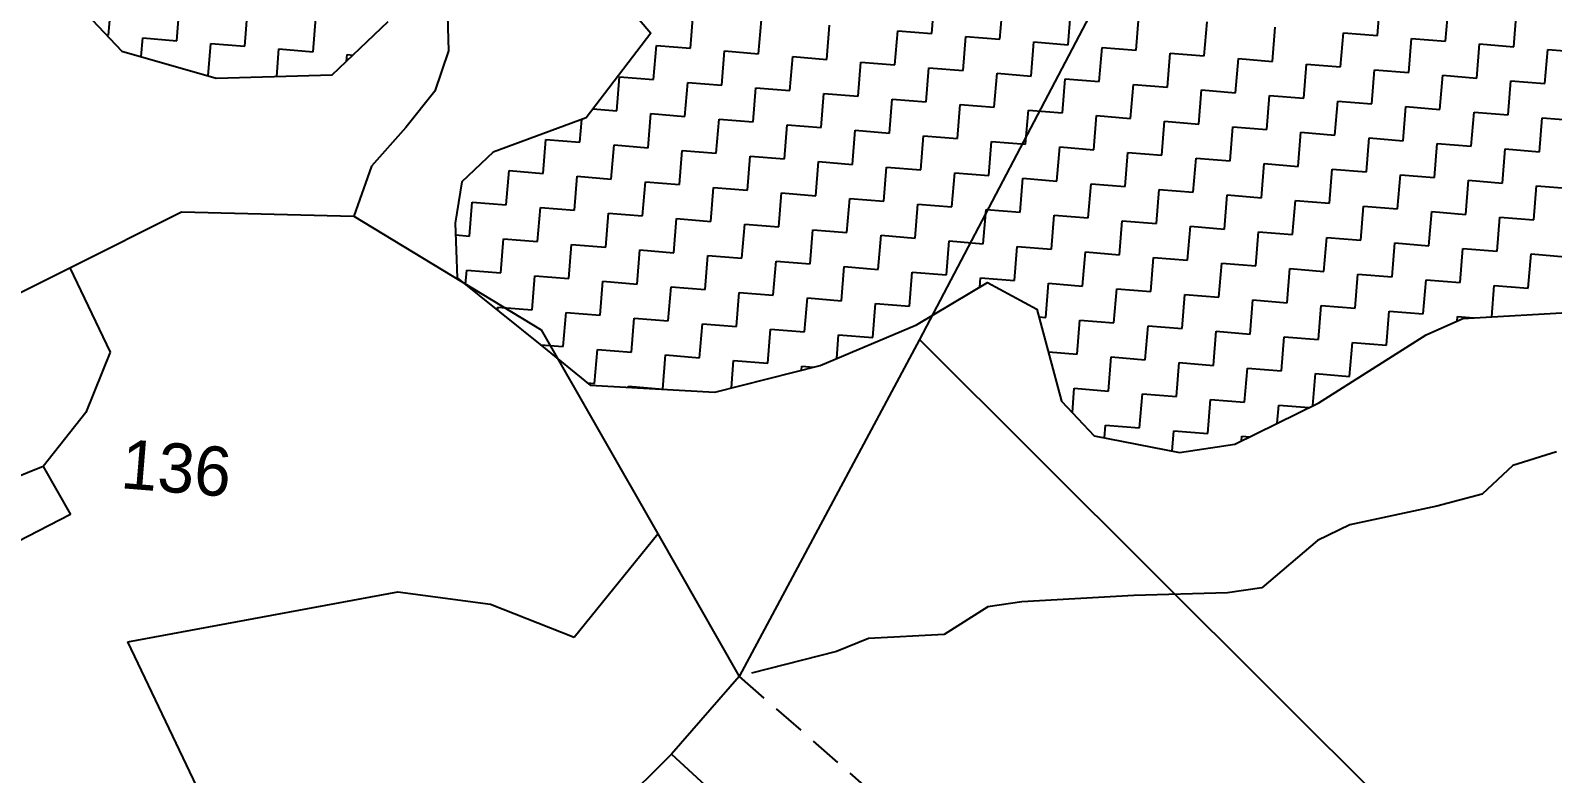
# Model space of a CAD drawing. Header units: metres. Extents: x 286589 to 288713, y 2001360 to 2004418.
# Drawn here: x 287371.2 to 287604.3, y 2003074.3 to 2003188.1 of the extents above; entities that cross this region are included whole.
import ezdxf
from ezdxf.enums import TextEntityAlignment as Align

# ---------------------------------------------------------------- set-up
doc = ezdxf.new("R2010")
doc.units = ezdxf.units.M
doc.header["$MEASUREMENT"] = 0
doc.linetypes.add('DASHED', pattern=[0.75, 0.5, -0.25])
for name, color, linetype in [('LINE_WATER', 4, 'Continuous'), ('POLY_HATCH', 12, 'Continuous'), ('POLY_PARCEL', 6, 'Continuous'), ('POLY_SUBPARCEL', 6, 'DASHED'), ('TEXT_PARCEL', 7, 'Continuous')]:
    doc.layers.add(name, color=color, linetype=linetype)
doc.styles.add('TEXT_MAP', font='')
doc.styles.get('TEXT_MAP').set_extended_font_data('Kruti Dev 050')

msp = doc.modelspace()

# ---------------------------------------------------------------- linework, layer by layer
at = {"layer": 'LINE_WATER'}
for p, q in [((287435.02, 2003192.14), (287435.23, 2003184.98)), ((287435.23, 2003184.98), (287433.13, 2003178.8)), ((287433.13, 2003178.8), (287428.71, 2003173.2)), ((287428.71, 2003173.2), (287423.46, 2003167.28)), ((287423.46, 2003167.28), (287420.72, 2003159.63)), ((287604.96, 2003123.54), (287598.26, 2003121.46)), ((287598.26, 2003121.46), (287593.54, 2003117.08)), ((287593.54, 2003117.08), (287586.64, 2003115.26)), ((287586.64, 2003115.26), (287573.29, 2003112.37)), ((287573.29, 2003112.37), (287568.33, 2003110)), ((287568.33, 2003110), (287559.79, 2003102.75)), ((287554.57, 2003101.99), (287540.23, 2003101.57)), ((287559.79, 2003102.75), (287554.57, 2003101.99)), ((287517.84, 2003099.82), (287511.14, 2003095.6)), ((287523.07, 2003100.59), (287517.84, 2003099.82)), ((287540.23, 2003101.57), (287523.07, 2003100.59)), ((287499.57, 2003094.96), (287494.64, 2003092.98)), ((287511.14, 2003095.6), (287499.57, 2003094.96)), ((287494.64, 2003092.98), (287481.66, 2003089.67))]:
    msp.add_line(p, q, dxfattribs=at)
at = {"layer": 'POLY_HATCH', "linetype": 'Continuous'}
for p, q in [((287509.26, 2003187.59), (287509.68, 2003192.81)), ((287383.17, 2003187.36), (287383.6, 2003192.58)), ((287393.61, 2003186.51), (287394.03, 2003191.73)), ((287404.04, 2003185.66), (287404.47, 2003190.88)), ((287472.3, 2003185.35), (287472.73, 2003190.57)), ((287519.69, 2003186.74), (287520.12, 2003191.96)), ((287530.13, 2003185.89), (287530.55, 2003191.11)), ((287577.52, 2003187.28), (287577.94, 2003192.5)), ((287587.95, 2003186.43), (287588.38, 2003191.65)), ((287598.39, 2003185.58), (287598.81, 2003190.8)), ((287414.48, 2003184.81), (287414.91, 2003190.03)), ((287482.74, 2003184.5), (287483.17, 2003189.72)), ((287493.18, 2003183.65), (287493.6, 2003188.87)), ((287503.61, 2003182.8), (287504.04, 2003188.02)), ((287504.04, 2003188.02), (287509.26, 2003187.59)), ((287540.57, 2003185.04), (287540.99, 2003190.26)), ((287551, 2003184.19), (287551.43, 2003189.41)), ((287561.44, 2003183.34), (287561.86, 2003188.56)), ((287382.87, 2003187.39), (287383.17, 2003187.36)), ((287388.16, 2003184.07), (287388.39, 2003186.94)), ((287388.39, 2003186.94), (287393.61, 2003186.51)), ((287398.42, 2003181.13), (287398.83, 2003186.09)), ((287398.83, 2003186.09), (287404.04, 2003185.66)), ((287466.66, 2003180.56), (287467.09, 2003185.78)), ((287467.09, 2003185.78), (287472.3, 2003185.35)), ((287514.05, 2003181.95), (287514.47, 2003187.17)), ((287514.47, 2003187.17), (287519.69, 2003186.74)), ((287524.49, 2003181.1), (287524.91, 2003186.32)), ((287524.91, 2003186.32), (287530.13, 2003185.89)), ((287571.87, 2003182.49), (287572.3, 2003187.71)), ((287572.3, 2003187.71), (287577.52, 2003187.28)), ((287582.31, 2003181.64), (287582.74, 2003186.86)), ((287582.74, 2003186.86), (287587.95, 2003186.43)), ((287592.75, 2003180.79), (287593.17, 2003186.01)), ((287593.17, 2003186.01), (287598.39, 2003185.58)), ((287408.92, 2003181.05), (287409.26, 2003185.24)), ((287409.26, 2003185.24), (287414.48, 2003184.81)), ((287419.62, 2003183.38), (287419.7, 2003184.39)), ((287419.7, 2003184.39), (287420.59, 2003184.31)), ((287477.1, 2003179.71), (287477.52, 2003184.93)), ((287477.52, 2003184.93), (287482.74, 2003184.5)), ((287487.53, 2003178.86), (287487.96, 2003184.08)), ((287487.96, 2003184.08), (287493.18, 2003183.65)), ((287534.92, 2003180.25), (287535.35, 2003185.47)), ((287535.35, 2003185.47), (287540.57, 2003185.04)), ((287545.36, 2003179.4), (287545.78, 2003184.62)), ((287545.78, 2003184.62), (287551, 2003184.19)), ((287555.79, 2003178.55), (287556.22, 2003183.76)), ((287556.22, 2003183.76), (287561.44, 2003183.34)), ((287603.18, 2003179.94), (287603.61, 2003185.16)), ((287603.61, 2003185.16), (287608.83, 2003184.73)), ((287497.97, 2003178.01), (287498.39, 2003183.23)), ((287498.39, 2003183.23), (287503.61, 2003182.8)), ((287508.41, 2003177.16), (287508.83, 2003182.37)), ((287508.83, 2003182.37), (287514.05, 2003181.95)), ((287518.84, 2003176.31), (287519.27, 2003181.52)), ((287519.27, 2003181.52), (287524.49, 2003181.1)), ((287566.23, 2003177.7), (287566.66, 2003182.91)), ((287566.66, 2003182.91), (287571.87, 2003182.49)), ((287576.67, 2003176.85), (287577.09, 2003182.06)), ((287577.09, 2003182.06), (287582.31, 2003181.64)), ((287587.1, 2003175.99), (287587.53, 2003181.21)), ((287587.53, 2003181.21), (287592.75, 2003180.79)), ((287461.02, 2003175.77), (287461.44, 2003180.98)), ((287461.44, 2003180.98), (287466.66, 2003180.56)), ((287471.45, 2003174.92), (287471.88, 2003180.13)), ((287471.88, 2003180.13), (287477.1, 2003179.71)), ((287481.89, 2003174.07), (287482.32, 2003179.28)), ((287482.32, 2003179.28), (287487.53, 2003178.86)), ((287529.28, 2003175.46), (287529.7, 2003180.67)), ((287529.7, 2003180.67), (287534.92, 2003180.25)), ((287539.71, 2003174.6), (287540.14, 2003179.82)), ((287540.14, 2003179.82), (287545.36, 2003179.4)), ((287550.15, 2003173.75), (287550.58, 2003178.97)), ((287550.58, 2003178.97), (287555.79, 2003178.55)), ((287597.54, 2003175.14), (287597.96, 2003180.36)), ((287597.96, 2003180.36), (287603.18, 2003179.94)), ((287492.33, 2003173.21), (287492.75, 2003178.43)), ((287492.75, 2003178.43), (287497.97, 2003178.01)), ((287502.76, 2003172.36), (287503.19, 2003177.58)), ((287503.19, 2003177.58), (287508.41, 2003177.16)), ((287513.2, 2003171.51), (287513.62, 2003176.73)), ((287513.62, 2003176.73), (287518.84, 2003176.31)), ((287560.59, 2003172.9), (287561.01, 2003178.12)), ((287561.01, 2003178.12), (287566.23, 2003177.7)), ((287571.02, 2003172.05), (287571.45, 2003177.27)), ((287571.45, 2003177.27), (287576.67, 2003176.85)), ((287581.46, 2003171.2), (287581.88, 2003176.42)), ((287581.88, 2003176.42), (287587.1, 2003175.99)), ((287455.37, 2003170.97), (287455.66, 2003174.44)), ((287457.36, 2003176.06), (287461.02, 2003175.77)), ((287465.81, 2003170.12), (287466.24, 2003175.34)), ((287466.24, 2003175.34), (287471.45, 2003174.92)), ((287476.25, 2003169.27), (287476.67, 2003174.49)), ((287476.67, 2003174.49), (287481.89, 2003174.07)), ((287523.63, 2003170.66), (287524.06, 2003175.88)), ((287524.06, 2003175.88), (287529.28, 2003175.46)), ((287534.07, 2003169.81), (287534.5, 2003175.03)), ((287534.5, 2003175.03), (287539.71, 2003174.6)), ((287544.51, 2003168.96), (287544.93, 2003174.18)), ((287544.93, 2003174.18), (287550.15, 2003173.75)), ((287591.9, 2003170.35), (287592.32, 2003175.57)), ((287592.32, 2003175.57), (287597.54, 2003175.14)), ((287602.33, 2003169.5), (287602.76, 2003174.72)), ((287602.76, 2003174.72), (287607.97, 2003174.29)), ((287486.68, 2003168.42), (287487.11, 2003173.64)), ((287487.11, 2003173.64), (287492.33, 2003173.21)), ((287497.12, 2003167.57), (287497.54, 2003172.79)), ((287497.54, 2003172.79), (287502.76, 2003172.36)), ((287507.56, 2003166.72), (287507.98, 2003171.94)), ((287507.98, 2003171.94), (287513.2, 2003171.51)), ((287554.94, 2003168.11), (287555.37, 2003173.33)), ((287555.37, 2003173.33), (287560.59, 2003172.9)), ((287565.38, 2003167.26), (287565.8, 2003172.48)), ((287565.8, 2003172.48), (287571.02, 2003172.05)), ((287449.73, 2003166.18), (287450.16, 2003171.4)), ((287450.16, 2003171.4), (287455.37, 2003170.97)), ((287460.17, 2003165.33), (287460.59, 2003170.55)), ((287460.59, 2003170.55), (287465.81, 2003170.12)), ((287470.6, 2003164.48), (287471.03, 2003169.7)), ((287471.03, 2003169.7), (287476.25, 2003169.27)), ((287517.99, 2003165.87), (287518.42, 2003171.09)), ((287518.42, 2003171.09), (287523.63, 2003170.66)), ((287528.43, 2003165.02), (287528.85, 2003170.24)), ((287528.85, 2003170.24), (287534.07, 2003169.81)), ((287538.86, 2003164.17), (287539.29, 2003169.39)), ((287539.29, 2003169.39), (287544.51, 2003168.96)), ((287575.82, 2003166.41), (287576.24, 2003171.63)), ((287576.24, 2003171.63), (287581.46, 2003171.2)), ((287586.25, 2003165.56), (287586.68, 2003170.78)), ((287586.68, 2003170.78), (287591.9, 2003170.35)), ((287596.69, 2003164.71), (287597.11, 2003169.93)), ((287597.11, 2003169.93), (287602.33, 2003169.5)), ((287481.04, 2003163.63), (287481.46, 2003168.85)), ((287481.46, 2003168.85), (287486.68, 2003168.42)), ((287491.48, 2003162.78), (287491.9, 2003168)), ((287491.9, 2003168), (287497.12, 2003167.57)), ((287501.91, 2003161.93), (287502.34, 2003167.15)), ((287502.34, 2003167.15), (287507.56, 2003166.72)), ((287549.3, 2003163.32), (287549.73, 2003168.54)), ((287549.73, 2003168.54), (287554.94, 2003168.11)), ((287559.74, 2003162.47), (287560.16, 2003167.69)), ((287560.16, 2003167.69), (287565.38, 2003167.26)), ((287444.09, 2003161.39), (287444.51, 2003166.61)), ((287444.51, 2003166.61), (287449.73, 2003166.18)), ((287454.52, 2003160.54), (287454.95, 2003165.76)), ((287454.95, 2003165.76), (287460.17, 2003165.33)), ((287464.96, 2003159.69), (287465.39, 2003164.91)), ((287465.39, 2003164.91), (287470.6, 2003164.48)), ((287512.35, 2003161.08), (287512.77, 2003166.3)), ((287512.77, 2003166.3), (287517.99, 2003165.87)), ((287522.78, 2003160.23), (287523.21, 2003165.44)), ((287523.21, 2003165.44), (287528.43, 2003165.02)), ((287570.17, 2003161.62), (287570.6, 2003166.83)), ((287570.6, 2003166.83), (287575.82, 2003166.41)), ((287580.61, 2003160.77), (287581.03, 2003165.98)), ((287581.03, 2003165.98), (287586.25, 2003165.56)), ((287591.04, 2003159.92), (287591.47, 2003165.13)), ((287591.47, 2003165.13), (287596.69, 2003164.71)), ((287475.4, 2003158.84), (287475.82, 2003164.05)), ((287475.82, 2003164.05), (287481.04, 2003163.63)), ((287485.83, 2003157.99), (287486.26, 2003163.2)), ((287486.26, 2003163.2), (287491.48, 2003162.78)), ((287496.27, 2003157.14), (287496.69, 2003162.35)), ((287496.69, 2003162.35), (287501.91, 2003161.93)), ((287533.22, 2003159.38), (287533.65, 2003164.59)), ((287533.65, 2003164.59), (287538.86, 2003164.17)), ((287543.66, 2003158.53), (287544.08, 2003163.74)), ((287544.08, 2003163.74), (287549.3, 2003163.32)), ((287554.09, 2003157.67), (287554.52, 2003162.89)), ((287554.52, 2003162.89), (287559.74, 2003162.47)), ((287601.48, 2003159.06), (287601.91, 2003164.28)), ((287601.91, 2003164.28), (287607.12, 2003163.86)), ((287438.44, 2003156.6), (287438.87, 2003161.81)), ((287438.87, 2003161.81), (287444.09, 2003161.39)), ((287448.88, 2003155.75), (287449.31, 2003160.96)), ((287449.31, 2003160.96), (287454.52, 2003160.54)), ((287459.32, 2003154.89), (287459.74, 2003160.11)), ((287459.74, 2003160.11), (287464.96, 2003159.69)), ((287506.7, 2003156.28), (287507.13, 2003161.5)), ((287507.13, 2003161.5), (287512.35, 2003161.08)), ((287517.14, 2003155.43), (287517.57, 2003160.65)), ((287517.57, 2003160.65), (287522.78, 2003160.23)), ((287564.53, 2003156.82), (287564.95, 2003162.04)), ((287564.95, 2003162.04), (287570.17, 2003161.62)), ((287574.97, 2003155.97), (287575.39, 2003161.19)), ((287575.39, 2003161.19), (287580.61, 2003160.77)), ((287585.4, 2003155.12), (287585.83, 2003160.34)), ((287585.83, 2003160.34), (287591.04, 2003159.92)), ((287469.75, 2003154.04), (287470.18, 2003159.26)), ((287470.18, 2003159.26), (287475.4, 2003158.84)), ((287480.19, 2003153.19), (287480.61, 2003158.41)), ((287480.61, 2003158.41), (287485.83, 2003157.99)), ((287527.58, 2003154.58), (287528, 2003159.8)), ((287528, 2003159.8), (287533.22, 2003159.38)), ((287538.01, 2003153.73), (287538.44, 2003158.95)), ((287538.44, 2003158.95), (287543.66, 2003158.53)), ((287548.45, 2003152.88), (287548.87, 2003158.1)), ((287548.87, 2003158.1), (287554.09, 2003157.67)), ((287595.84, 2003154.27), (287596.26, 2003159.49)), ((287596.26, 2003159.49), (287601.48, 2003159.06)), ((287436.34, 2003156.77), (287438.44, 2003156.6)), ((287443.24, 2003150.95), (287443.66, 2003156.17)), ((287443.66, 2003156.17), (287448.88, 2003155.75)), ((287490.62, 2003152.34), (287491.05, 2003157.56)), ((287491.05, 2003157.56), (287496.27, 2003157.14)), ((287501.06, 2003151.49), (287501.49, 2003156.71)), ((287501.49, 2003156.71), (287506.7, 2003156.28)), ((287511.5, 2003150.64), (287511.92, 2003155.86)), ((287511.92, 2003155.86), (287517.14, 2003155.43)), ((287558.89, 2003152.03), (287559.31, 2003157.25)), ((287559.31, 2003157.25), (287564.53, 2003156.82)), ((287569.32, 2003151.18), (287569.75, 2003156.4)), ((287569.75, 2003156.4), (287574.97, 2003155.97)), ((287579.76, 2003150.33), (287580.18, 2003155.55)), ((287580.18, 2003155.55), (287585.4, 2003155.12)), ((287453.67, 2003150.1), (287454.1, 2003155.32)), ((287454.1, 2003155.32), (287459.32, 2003154.89)), ((287464.11, 2003149.25), (287464.53, 2003154.47)), ((287464.53, 2003154.47), (287469.75, 2003154.04)), ((287474.55, 2003148.4), (287474.97, 2003153.62)), ((287474.97, 2003153.62), (287480.19, 2003153.19)), ((287521.93, 2003149.79), (287522.36, 2003155.01)), ((287522.36, 2003155.01), (287527.58, 2003154.58)), ((287532.37, 2003148.94), (287532.79, 2003154.16)), ((287532.79, 2003154.16), (287538.01, 2003153.73)), ((287542.81, 2003148.09), (287543.23, 2003153.31)), ((287543.23, 2003153.31), (287548.45, 2003152.88)), ((287590.19, 2003149.48), (287590.62, 2003154.7)), ((287590.62, 2003154.7), (287595.84, 2003154.27)), ((287600.63, 2003148.63), (287601.06, 2003153.85)), ((287601.06, 2003153.85), (287606.27, 2003153.42)), ((287437.84, 2003149.18), (287438.02, 2003151.38)), ((287438.02, 2003151.38), (287443.24, 2003150.95)), ((287484.98, 2003147.55), (287485.41, 2003152.77)), ((287485.41, 2003152.77), (287490.62, 2003152.34)), ((287495.42, 2003146.7), (287495.84, 2003151.92)), ((287495.84, 2003151.92), (287501.06, 2003151.49)), ((287505.85, 2003145.85), (287506.28, 2003151.07)), ((287506.28, 2003151.07), (287511.5, 2003150.64)), ((287553.24, 2003147.24), (287553.67, 2003152.46)), ((287553.67, 2003152.46), (287558.89, 2003152.03)), ((287563.68, 2003146.39), (287564.1, 2003151.61)), ((287564.1, 2003151.61), (287569.32, 2003151.18)), ((287574.11, 2003145.54), (287574.54, 2003150.76)), ((287574.54, 2003150.76), (287579.76, 2003150.33)), ((287448.03, 2003145.31), (287448.45, 2003150.53)), ((287448.45, 2003150.53), (287453.67, 2003150.1)), ((287458.47, 2003144.46), (287458.89, 2003149.68)), ((287458.89, 2003149.68), (287464.11, 2003149.25)), ((287468.9, 2003143.61), (287469.33, 2003148.83)), ((287469.33, 2003148.83), (287474.55, 2003148.4)), ((287516.6, 2003148.76), (287516.72, 2003150.22)), ((287516.72, 2003150.22), (287521.93, 2003149.79)), ((287526.73, 2003144.15), (287527.15, 2003149.36)), ((287527.15, 2003149.36), (287532.37, 2003148.94)), ((287537.16, 2003143.3), (287537.59, 2003148.51)), ((287537.59, 2003148.51), (287542.81, 2003148.09)), ((287584.55, 2003144.69), (287584.98, 2003149.9)), ((287584.98, 2003149.9), (287590.19, 2003149.48)), ((287595.02, 2003144.22), (287595.41, 2003149.05)), ((287595.41, 2003149.05), (287600.63, 2003148.63)), ((287479.34, 2003142.76), (287479.76, 2003147.97)), ((287479.76, 2003147.97), (287484.98, 2003147.55)), ((287489.77, 2003141.91), (287490.2, 2003147.12)), ((287490.2, 2003147.12), (287495.42, 2003146.7)), ((287500.21, 2003141.06), (287500.64, 2003146.27)), ((287500.64, 2003146.27), (287505.85, 2003145.85)), ((287547.6, 2003142.45), (287548.02, 2003147.66)), ((287548.02, 2003147.66), (287553.24, 2003147.24)), ((287558.03, 2003141.59), (287558.46, 2003146.81)), ((287558.46, 2003146.81), (287563.68, 2003146.39)), ((287442.77, 2003145.22), (287442.81, 2003145.73)), ((287442.81, 2003145.73), (287448.03, 2003145.31)), ((287452.82, 2003139.67), (287453.25, 2003144.88)), ((287453.25, 2003144.88), (287458.47, 2003144.46)), ((287463.26, 2003138.81), (287463.68, 2003144.03)), ((287463.68, 2003144.03), (287468.9, 2003143.61)), ((287525.68, 2003144.23), (287526.73, 2003144.15)), ((287531.52, 2003138.5), (287531.94, 2003143.72)), ((287531.94, 2003143.72), (287537.16, 2003143.3)), ((287568.47, 2003140.74), (287568.9, 2003145.96)), ((287568.9, 2003145.96), (287574.11, 2003145.54)), ((287578.91, 2003139.89), (287579.33, 2003145.11)), ((287579.33, 2003145.11), (287584.55, 2003144.69)), ((287589.71, 2003143.58), (287589.77, 2003144.26)), ((287589.77, 2003144.26), (287592.23, 2003144.06)), ((287473.69, 2003137.96), (287474.12, 2003143.18)), ((287474.12, 2003143.18), (287479.34, 2003142.76)), ((287484.13, 2003137.11), (287484.56, 2003142.33)), ((287484.56, 2003142.33), (287489.77, 2003141.91)), ((287494.7, 2003137.87), (287494.99, 2003141.48)), ((287494.99, 2003141.48), (287500.21, 2003141.06)), ((287541.96, 2003137.65), (287542.38, 2003142.87)), ((287542.38, 2003142.87), (287547.6, 2003142.45)), ((287552.39, 2003136.8), (287552.82, 2003142.02)), ((287552.82, 2003142.02), (287558.03, 2003141.59)), ((287449.32, 2003139.95), (287452.82, 2003139.67)), ((287457.61, 2003134.02), (287458.04, 2003139.24)), ((287458.04, 2003139.24), (287463.26, 2003138.81)), ((287562.83, 2003135.95), (287563.25, 2003141.17)), ((287563.25, 2003141.17), (287568.47, 2003140.74)), ((287573.26, 2003135.1), (287573.69, 2003140.32)), ((287573.69, 2003140.32), (287578.91, 2003139.89)), ((287468.05, 2003133.17), (287468.48, 2003138.39)), ((287468.48, 2003138.39), (287473.69, 2003137.96)), ((287478.57, 2003133.35), (287478.91, 2003137.54)), ((287478.91, 2003137.54), (287484.13, 2003137.11)), ((287527.12, 2003138.86), (287531.52, 2003138.5)), ((287536.31, 2003132.86), (287536.74, 2003138.08)), ((287536.74, 2003138.08), (287541.96, 2003137.65)), ((287546.75, 2003132.01), (287547.17, 2003137.23)), ((287547.17, 2003137.23), (287552.39, 2003136.8)), ((287489.3, 2003136.08), (287489.35, 2003136.69)), ((287489.35, 2003136.69), (287491.12, 2003136.54)), ((287557.18, 2003131.16), (287557.61, 2003136.38)), ((287557.61, 2003136.38), (287562.83, 2003135.95)), ((287567.65, 2003130.63), (287568.05, 2003135.53)), ((287568.05, 2003135.53), (287573.26, 2003135.1)), ((287456.49, 2003134.11), (287457.61, 2003134.02)), ((287462.82, 2003133.44), (287462.83, 2003133.6)), ((287462.83, 2003133.6), (287468.05, 2003133.17)), ((287530.79, 2003129.56), (287531.09, 2003133.29)), ((287531.09, 2003133.29), (287536.31, 2003132.86)), ((287541.1, 2003127.22), (287541.53, 2003132.43)), ((287541.53, 2003132.43), (287546.75, 2003132.01)), ((287551.54, 2003126.37), (287551.97, 2003131.58)), ((287551.97, 2003131.58), (287557.18, 2003131.16)), ((287562.17, 2003127.93), (287562.4, 2003130.73)), ((287562.4, 2003130.73), (287567.08, 2003130.35)), ((287535.73, 2003125.69), (287535.89, 2003127.64)), ((287535.89, 2003127.64), (287541.1, 2003127.22)), ((287546.07, 2003123.68), (287546.32, 2003126.79)), ((287546.32, 2003126.79), (287551.54, 2003126.37)), ((287556.7, 2003125.23), (287556.76, 2003125.94)), ((287556.76, 2003125.94), (287557.95, 2003125.84))]:
    msp.add_line(p, q, dxfattribs=at)
at = {"layer": 'POLY_HATCH'}
for points in [[(287460.84, 2003194.01), (287466.23, 2003187.66), (287456.31, 2003174.68), (287442.09, 2003169.44), (287437.28, 2003164.91), (287436.28, 2003158.59), (287436.58, 2003150.2), (287449.52, 2003139.79), (287456.91, 2003133.77), (287476.04, 2003132.7), (287492.14, 2003136.8), (287506.93, 2003142.98), (287517.81, 2003149.48), (287525.36, 2003145.42), (287529.14, 2003131.33), (287534.12, 2003126), (287547.22, 2003123.45), (287555.7, 2003124.73), (287568.53, 2003131.07), (287584.96, 2003141.47), (287590.58, 2003143.97), (287608.4, 2003144.98)], [(287380.68, 2003189.71), (287385.21, 2003184.91), (287399.66, 2003180.78), (287417.43, 2003181.3), (287425.98, 2003189.47)]]:
    msp.add_lwpolyline(points, dxfattribs=at)
at = {"layer": 'POLY_PARCEL'}
for p, q in [((287559.14, 2003239.41), (287507.4, 2003140.78)), ((287377.21, 2003151.75), (287394.33, 2003160.32)), ((287394.33, 2003160.32), (287420.72, 2003159.63)), ((287420.72, 2003159.63), (287449.41, 2003142.25)), ((287360.26, 2003143.27), (287377.21, 2003151.75)), ((287377.21, 2003151.75), (287383.4, 2003138.82)), ((287449.41, 2003142.25), (287467.29, 2003110.99)), ((287507.4, 2003140.78), (287479.78, 2003089.16)), ((287507.4, 2003140.78), (287700.08, 2002948.64)), ((287383.4, 2003138.82), (287379.71, 2003129.58)), ((287379.71, 2003129.58), (287373.16, 2003121.3)), ((287373.16, 2003121.3), (287349.57, 2003111.8)), ((287373.16, 2003121.3), (287377.34, 2003113.99)), ((287377.34, 2003113.99), (287353.95, 2003101.95)), ((287454.46, 2003095.16), (287467.29, 2003110.99)), ((287467.29, 2003110.99), (287479.78, 2003089.16)), ((287386.1, 2003094.49), (287427.48, 2003102.13)), ((287427.48, 2003102.13), (287441.65, 2003100.24)), ((287441.65, 2003100.24), (287454.46, 2003095.16)), ((287398.6, 2003068.39), (287386.1, 2003094.49)), ((287479.78, 2003089.16), (287469.4, 2003077.27)), ((287469.4, 2003077.27), (287457.83, 2003065.85)), ((287469.4, 2003077.27), (287560.17, 2002993.91))]:
    msp.add_line(p, q, dxfattribs=at)
at = {"layer": 'POLY_SUBPARCEL', "ltscale": 10}
msp.add_line((287479.78, 2003089.16), (287671.46, 2002921.51), dxfattribs=at)

# ---------------------------------------------------------------- texts
at = {"layer": 'TEXT_PARCEL', "style": 'TEXT_MAP'}
msp.add_text('136', height=7.539, rotation=355.34, dxfattribs=at).set_placement((287393.25, 2003117.33), align=Align.CENTER)

doc.saveas('drawing.dxf')
